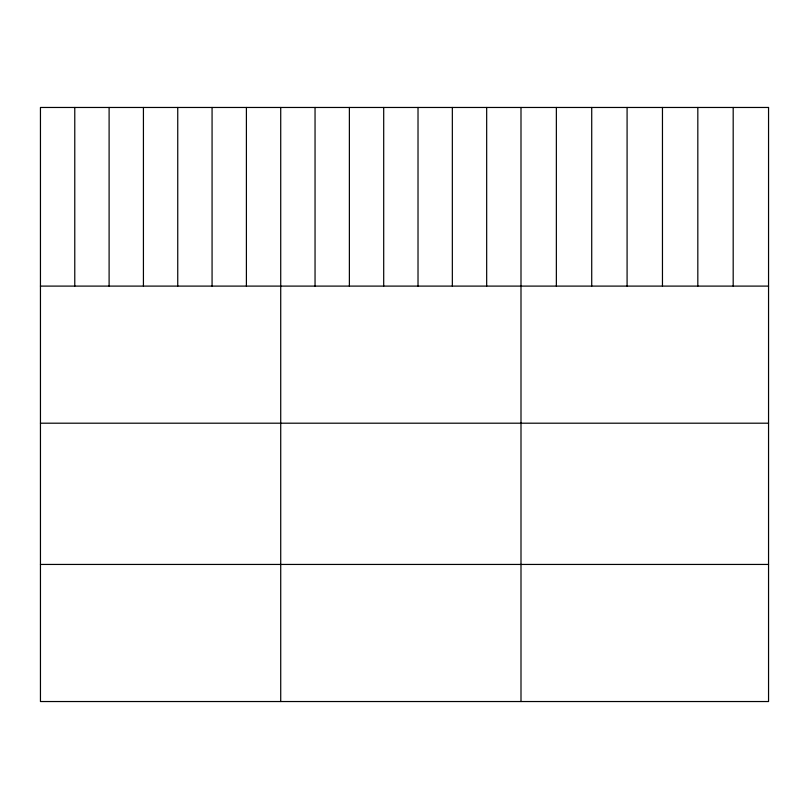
<?xml version="1.0" encoding="UTF-8"?>
<svg xmlns="http://www.w3.org/2000/svg" width="809" height="809" viewBox="0 0 809 809"><rect width="100%" height="100%" fill="white"/><g stroke="black" fill="none" stroke-linecap="round" stroke-linejoin="round"><path stroke-width="1.21" d="M40.45 286.103L768.55 286.103M40.45 423.198L768.55 423.198M40.45 564.439L768.55 564.439M733.187 107.466L733.187 286.103M697.823 107.466L697.823 286.103M662.46 107.466L662.46 286.103M627.086 107.466L627.086 286.103M591.723 107.466L591.723 286.103M556.359 107.466L556.359 286.103M520.996 107.466L520.996 701.534M486.674 107.466L486.674 286.103M452.342 107.466L452.342 286.103M418.02 107.466L418.02 286.103M383.699 107.466L383.699 286.103M349.377 107.466L349.377 286.103M315.045 107.466L315.045 286.103M280.723 107.466L280.723 701.534M246.401 107.466L246.401 286.103M212.069 107.466L212.069 286.103M177.747 107.466L177.747 286.103M143.426 107.466L143.426 286.103M109.104 107.466L109.104 286.103M74.772 107.466L74.772 286.103M768.55 107.466L40.45 107.466L40.45 701.534L768.55 701.534L768.55 107.466"/></g></svg>
